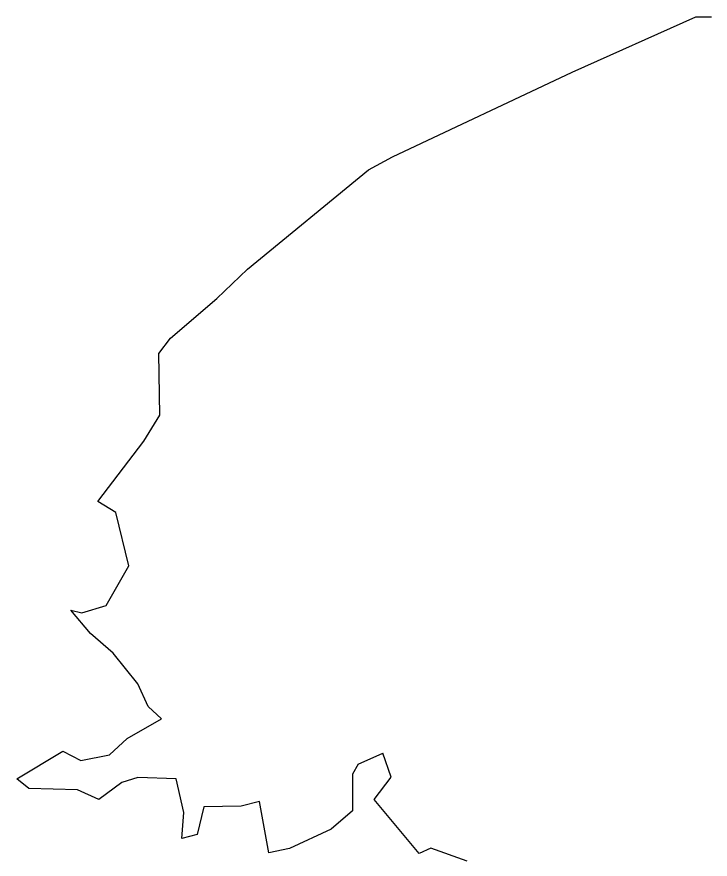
# Model space of a CAD drawing. Header units: metres. Extents: x 337871 to 344397, y 1770226 to 1774449.
# Drawn here: x 339263 to 340935, y 1772148 to 1774178 of the extents above; entities that cross this region are included whole.
import ezdxf

# ---------------------------------------------------------------- set-up
doc = ezdxf.new("R2010")
doc.units = ezdxf.units.M
doc.layers.add('VILLAGE BOUNDRY', color=10, linetype='Continuous')

msp = doc.modelspace()

# ---------------------------------------------------------------- linework, layer by layer
at = {"layer": 'VILLAGE BOUNDRY', "color": 3, "true_color": 0x00ff00}
msp.add_lwpolyline([(340085.9, 1772376.6), (340145.4, 1772403.8)], dxfattribs=at)
for points in [[(340085.9, 1772376.6, 0), (340072.2, 1772353.1, 0), (340072.5, 1772264.5, 0), (340021.1, 1772220.5, 0), (339920.4, 1772173.4, 0), (339871, 1772163.4, 0), (339848.1, 1772286.6, 0), (339804.3, 1772276, 0), (339714, 1772273.9, 0), (339697.8, 1772207.1, 0), (339660.7, 1772197.3, 0), (339666.1, 1772260.3, 0), (339647.1, 1772341.9, 0), (339555, 1772344.8, 0), (339516.7, 1772333, 0), (339460.5, 1772292.1, 0), (339409, 1772314.9, 0), (339292, 1772318.3, 0), (339263.1, 1772341.6, 0), (339373.7, 1772408.1, 0), (339417.3, 1772386, 0), (339486.2, 1772399, 0), (339529.4, 1772438.4, 0), (339612, 1772486.2, 0), (339579.9, 1772515.9, 0), (339554.9, 1772570.4, 0), (339495.3, 1772644.3, 0), (339440.7, 1772691.5, 0), (339393.2, 1772748.2, 0), (339420.2, 1772741.6, 0), (339478.6, 1772759.2, 0), (339533.1, 1772854.7, 0), (339501.8, 1772983.2, 0), (339458.2, 1773010.2, 0), (339569.7, 1773155.3, 0), (339608.1, 1773218.3, 0), (339605.6, 1773366.8, 0), (339633.8, 1773404.2, 0), (339745.5, 1773499.4, 0), (339819.6, 1773570.3, 0), (340111.1, 1773809.5, 0), (340169.3, 1773840.8, 0), (340602.5, 1774044.9, 0), (340900.4, 1774178.4, 0), (340938.1, 1774178.4, 0)], [(340348.8, 1772142.9, 0), (340261.5, 1772174, 0), (340232.9, 1772161.8, 0), (340124.5, 1772291.5, 0), (340165.6, 1772345.4, 0), (340145.4, 1772403.8, 0)]]:
    msp.add_polyline3d(points, dxfattribs=at)

doc.saveas('drawing.dxf')
